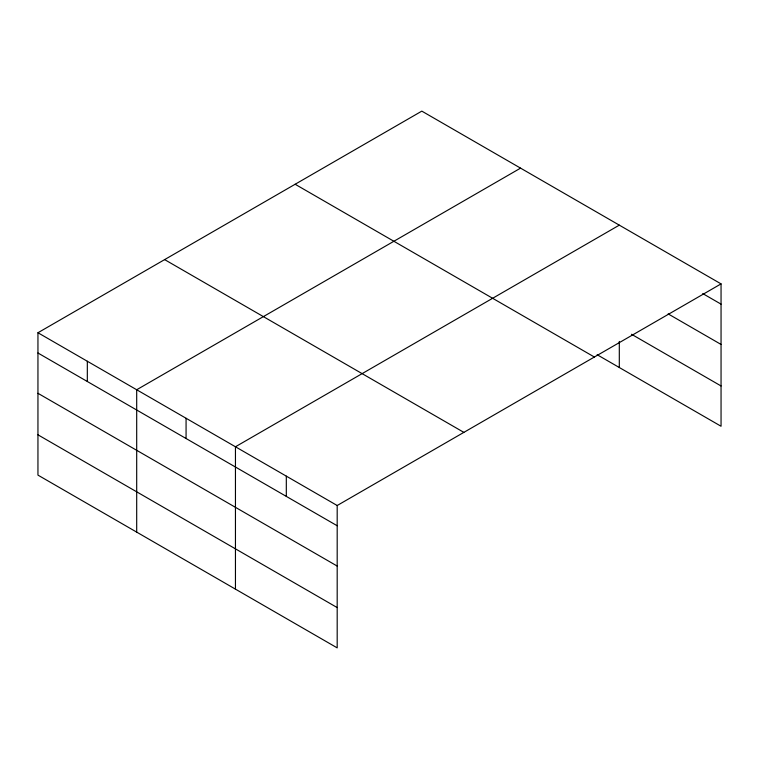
<?xml version="1.0" encoding="UTF-8"?>
<svg xmlns="http://www.w3.org/2000/svg" width="759" height="759" viewBox="0 0 759 759"><rect width="100%" height="100%" fill="white"/><g stroke="black" fill="none" stroke-linecap="round" stroke-linejoin="round"><path stroke-width="1.14" d="M37.95 332.746L337.186 505.513L337.186 647.873L37.95 475.115L37.95 332.746L421.814 111.127L721.05 283.885L721.05 426.254L597.143 354.719M520.56 168.137L136.696 389.756L136.696 532.125M619.306 225.148L235.451 446.766L235.451 589.136M337.186 505.513L721.05 283.885M702.739 293.572L721.05 304.141M668.148 313.894L721.05 344.444M631.516 334.264L721.05 385.961M295.137 184.257L594.373 357.024M164.627 259.606L463.863 432.374M37.95 353.001L337.186 525.759M37.95 393.295L337.186 566.062M37.95 434.812L337.186 607.579M619.306 341.436L619.306 367.517M286.314 476.14L286.314 496.395M186.069 418.266L186.069 438.522M87.323 361.256L87.323 381.502"/></g></svg>
